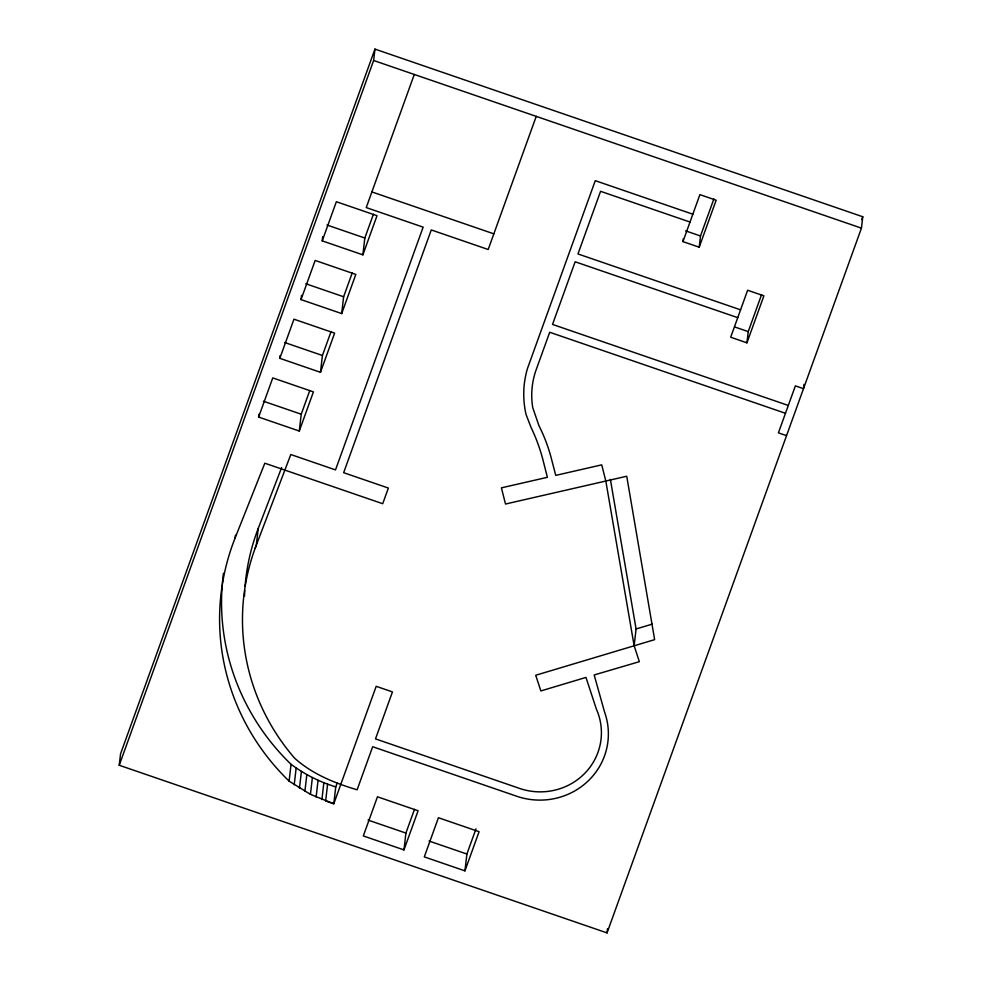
<?xml version="1.0" encoding="UTF-8"?>
<svg xmlns="http://www.w3.org/2000/svg" width="982" height="982" viewBox="0 0 982 982"><rect width="100%" height="100%" fill="white"/><g stroke="black" fill="none" stroke-linecap="round" stroke-linejoin="round"><path stroke-width="1.47" d="M119.239 765.26L120.553 753.869L374.952 49.1L862.761 216.752L861.447 228.143L607.048 932.9L119.239 765.26L373.639 60.491L374.952 49.112M692.838 214.211L595.276 180.676L527.432 368.618A96.825 93.437 6.6 0 0 526.045 414.453L531.017 427.33A190.398 183.732 6.6 0 1 536.737 440.574L538.001 443.95A190.398 183.732 6.6 0 1 543.279 461.123L547.379 477.313L501.409 487.845L505.509 504.024L626.725 476.245L654.638 639.65L535.706 675.26L540.861 690.935L585.972 677.42L596.405 709.188A61.731 59.571 6.6 0 1 584.253 773.853A61.731 59.571 6.6 0 1 517.772 787.797L375.505 738.894L392.456 691.917L376.192 686.32L333.794 803.779L310.435 794.352L289.113 781.132A235.766 227.517 6.6 0 1 235.128 537.964L235.459 535.165M258.634 417.068L272.763 377.91L313.418 391.879L299.277 431.037L258.634 417.068L258.953 414.269M281.65 467.53L258.241 528.414L256.29 545.243A222.3 214.518 6.6 0 0 294.551 758.116C312.178 774.049 334.629 783.108 357.129 789.798L372.669 746.725L514.949 795.629A69.084 66.678 6.6 0 0 587.518 781.549A69.084 66.678 6.6 0 0 604.544 711.987L594.171 674.965L639.356 661.672L634.139 645.788L605.82 481.033L601.721 464.854L555.738 475.386L551.319 458.349A171.187 165.197 6.6 0 0 544.74 438.438L543.39 435.21A171.187 165.197 6.6 0 0 538.946 425.672L532.723 407.579A82.083 79.211 6.6 0 1 535.571 371.405L549.699 332.26L785.477 413.287M279.833 358.332L293.962 319.187L334.617 333.156L320.476 372.313L279.833 358.332L280.152 355.533M301.032 299.608L315.161 260.451L355.815 274.42L341.687 313.577L301.032 299.608L301.523 295.398M299.277 431.037L301.228 414.22L309.809 390.443M322.231 240.872L336.36 201.727L377.014 215.696L362.886 254.841L322.231 240.872L322.722 236.674M320.476 372.313L322.427 355.484L331.008 331.72M341.687 313.577L343.626 296.76L352.207 272.984M289.113 781.132L291.053 764.315A235.766 227.517 6.6 0 1 222.227 584.855M294.207 784.778L296.159 767.961L291.053 764.315M299.473 788.202L301.425 771.373L296.159 767.961M362.886 254.841L364.825 238.025L373.406 214.26M304.886 791.394L306.838 774.577L301.425 771.373M310.435 794.352L312.386 777.535L306.838 774.577M316.118 797.077L318.058 780.26L312.386 777.535M321.912 799.569L323.851 782.74L318.058 780.26M323.851 782.74L327.595 784.164L325.643 800.981L333.794 803.779L335.746 786.963L337.256 782.764M403.97 849.909L418.099 810.751L377.456 796.783L363.315 835.94L403.97 849.909L405.91 833.08L414.49 809.315M464.94 870.862L479.081 831.705L438.426 817.736L424.298 856.893L464.94 870.862L466.892 854.033L475.975 828.869M634.139 645.788L636.091 628.959L610.362 479.326M682.944 241.609L699.908 194.632L716.16 200.218L699.209 247.206L682.944 241.609L683.263 238.81M607.048 932.9L607.539 928.628M699.209 247.206L700.497 235.987L713.865 198.965M746.934 342.828L763.898 295.84L747.633 290.255L730.682 337.231L746.934 342.828L748.235 331.609L761.59 294.588M803.988 384.404L803.497 388.663L795.371 385.877L778.407 432.853L786.533 435.652M414.281 74.472L366.237 207.583L423.144 227.149L335.513 469.899L290.807 454.531L255.148 548.214M536.233 116.379L488.189 249.502L431.27 229.935L343.651 472.686L388.369 488.054L382.71 503.717L264.821 463.209L235.128 537.964M861.73 219.624L862.761 216.752M636.091 628.959L652.195 624.135M373.639 60.491L861.447 228.143M690.015 222.042L600.579 191.306L577.968 253.945L740.563 309.833M685.596 230.868L700.497 235.987M371.883 191.932L493.836 233.839M737.74 317.665L575.145 261.777L552.522 324.428L788.301 405.456M734.683 326.957L748.235 331.609M326.981 225.013L364.825 238.025M305.783 283.749L343.626 296.76M284.584 342.485L322.427 355.484M263.385 401.208L301.228 414.22M327.595 784.164L335.746 786.963M368.066 820.08L405.91 833.08M429.048 841.034L466.892 854.033M244.518 596.283A222.3 214.518 6.6 0 1 244.788 590.489M245.083 586.156A222.3 214.518 6.6 0 1 258.241 528.414M222.349 583.406A235.766 227.517 6.6 0 1 223.454 573.255"/></g></svg>
